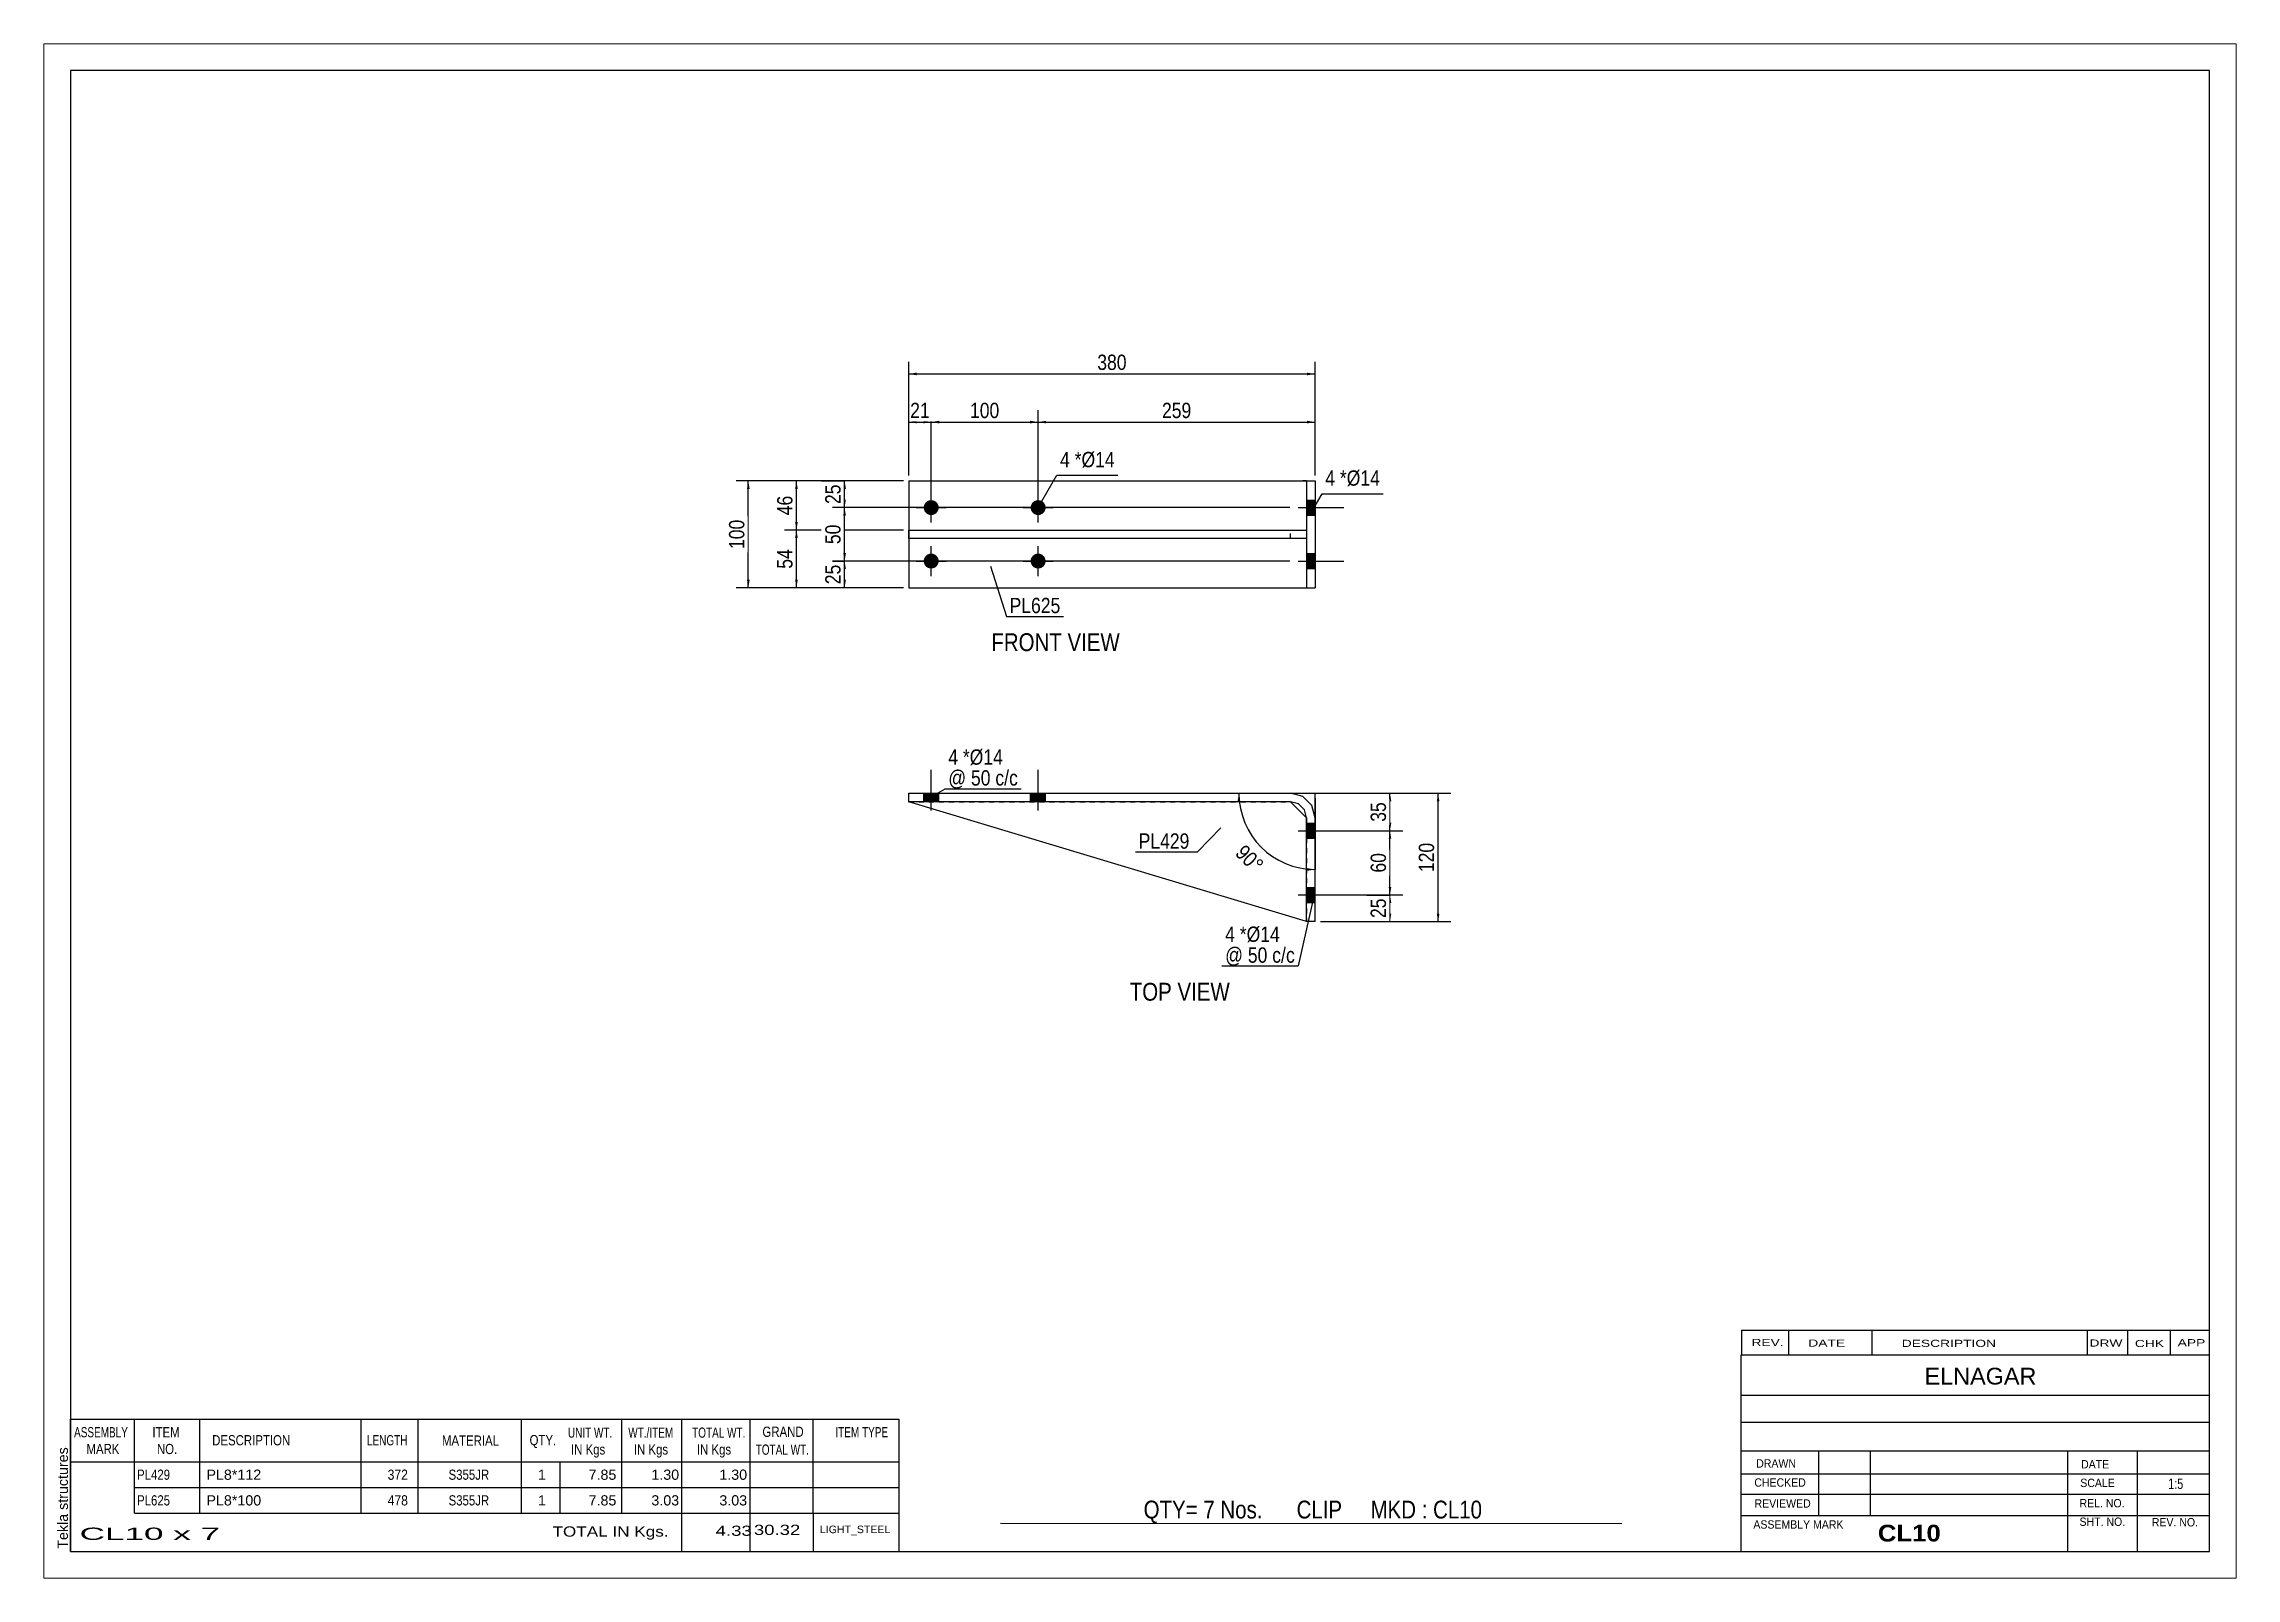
# Paper-space layout 'Layout1' of a CAD drawing. Header units: millimetres. Extents: x 0 to 410, y 0 to 287.
# The model-space entities are those that its viewports show. They can reach past a viewport. Long polylines and large blocks are cut down to what shows.
import ezdxf

# ---------------------------------------------------------------- set-up
doc = ezdxf.new("R2010")
doc.units = ezdxf.units.MM
doc.linetypes.add('DXK_LINE_DOT1', pattern=[1.8814, 0.9407, -0.9407])
doc.layers.add('Viewport layer', color=7, linetype='Continuous', plot=False)
doc.styles.add('Arial', font='ARIAL.TTF', dxfattribs={"height": 0.2})
doc.styles.add('Arial Bold', font='ARIALBD.TTF', dxfattribs={"height": 0.2})
doc.styles.add('Arial Narrow', font='ARIALN.TTF', dxfattribs={"height": 0.2})

# ---------------------------------------------------------------- blocks, each defined once
blk = doc.blocks.new('Unknown-629049826-1215')
at = {"color": 5, "linetype": 'Continuous'}
for p, q in [((405, 282), (5, 282)), ((5, 282), (5, 5)), ((405, 5), (405, 282)), ((5, 5), (405, 5))]:
    blk.add_line(p, q, dxfattribs=at)
at = {"color": 174, "linetype": 'Continuous', "style": 'Arial'}
blk.add_text('Tekla structures', height=1.9102, rotation=90, dxfattribs=at).set_placement((4.5, 5.5))
blk = doc.blocks.new('Unknown-629049826-11 - 1396')
at = {"color": 0, "linetype": 'Continuous'}
blk.add_wipeout([(201.27, 173.41), (201.27, 176.91), (177.2, 176.91), (177.2, 173.41)], dxfattribs=at)
at = {"color": 96, "linetype": 'Continuous', "style": 'Arial Narrow'}
blk.add_text('FRONT VIEW', height=3.34, dxfattribs=at).set_placement((177.2, 173.41))
blk = doc.blocks.new('Unknown-629049826-12 - 1236')
at = {"color": 0, "linetype": 'Continuous'}
blk.add_wipeout([(221.82, 108.02), (221.82, 111.52), (203.08, 111.52), (203.08, 108.02)], dxfattribs=at)
at = {"color": 96, "linetype": 'Continuous', "style": 'Arial Narrow'}
blk.add_text('TOP VIEW', height=3.34, dxfattribs=at).set_placement((203.08, 108.02))
blk = doc.blocks.new('Part-629049826-1414 - 1396')
at = {"color": 2, "linetype": 'Continuous'}
for p, q in [((161.75, 205.25), (161.75, 185.25)), ((161.75, 205.25), (233.15, 205.25)), ((233.15, 205.25), (236.15, 205.25)), ((236.15, 205.25), (236.15, 185.25)), ((236.15, 205.25), (237.75, 205.25)), ((237.75, 205.25), (237.75, 185.25)), ((161.75, 185.25), (237.75, 185.25))]:
    blk.add_line(p, q, dxfattribs=at)
at = {"color": 7, "linetype": 'DXK_LINE_DOT1'}
blk.add_line((236.15, 205.25), (235.45, 205.25), dxfattribs=at)
blk = doc.blocks.new('Part-629049826-1398 - 1396')
at = {"color": 2, "linetype": 'Continuous'}
for p, q in [((161.75, 194.45), (161.75, 196.05)), ((161.75, 196.05), (236.15, 196.05)), ((236.15, 194.45), (161.75, 194.45)), ((236.15, 196.05), (236.15, 194.45))]:
    blk.add_line(p, q, dxfattribs=at)
at = {"color": 7, "linetype": 'DXK_LINE_DOT1'}
blk.add_line((233.15, 194.45), (233.15, 196.05), dxfattribs=at)
blk = doc.blocks.new('Bolt-629049826-1450 - 1396')
at = {"linetype": 'Continuous'}
for points in [[(236.15, 201.65), (236.15, 198.85), (237.75, 198.85), (237.75, 201.65)], [(236.15, 201.65), (236.15, 198.85), (237.75, 198.85), (237.75, 201.65)], [(236.15, 191.65), (236.15, 188.85), (237.75, 188.85), (237.75, 191.65)], [(236.15, 191.65), (236.15, 188.85), (237.75, 188.85), (237.75, 191.65)]]:
    blk.add_hatch(color=3, dxfattribs=at).paths.add_polyline_path(points)
at = {"color": 3, "linetype": 'Continuous'}
for p, q in [((236.15, 201.65), (237.75, 201.65)), ((236.15, 201.65), (237.75, 201.65)), ((234.55, 200.25), (243.15, 200.25)), ((234.55, 200.25), (243.15, 200.25)), ((236.15, 198.85), (237.75, 198.85)), ((236.15, 198.85), (237.75, 198.85)), ((234.55, 190.25), (243.15, 190.25)), ((234.55, 190.25), (243.15, 190.25)), ((236.15, 191.65), (237.75, 191.65)), ((236.15, 191.65), (237.75, 191.65)), ((236.15, 188.85), (237.75, 188.85)), ((236.15, 188.85), (237.75, 188.85))]:
    blk.add_line(p, q, dxfattribs=at)
blk = doc.blocks.new('Bolt-629049826-1455 - 1396')
at = {"linetype": 'Continuous'}
for points in [[(165.95, 201.65, -1), (165.95, 198.85, -1)], [(185.95, 201.65, -1), (185.95, 198.85, -1)], [(165.95, 191.65, -1), (165.95, 188.85, -1)], [(185.95, 191.65, -1), (185.95, 188.85, -1)]]:
    blk.add_hatch(color=3, dxfattribs=at).paths.add_polyline_path(points)
at = {"color": 3, "linetype": 'Continuous'}
for p, q in [((165.95, 197.45), (165.95, 203.05)), ((185.95, 197.45), (185.95, 203.05)), ((163.15, 200.25), (168.75, 200.25)), ((183.15, 200.25), (188.75, 200.25)), ((165.95, 187.45), (165.95, 193.05)), ((185.95, 187.45), (185.95, 193.05)), ((163.15, 190.25), (168.75, 190.25)), ((183.15, 190.25), (188.75, 190.25))]:
    blk.add_line(p, q, dxfattribs=at)
blk = doc.blocks.new('Part-629049826-1261 - 1236')
at = {"color": 2, "linetype": 'Continuous'}
for p, q in [((236.15, 122.81), (161.75, 145.21)), ((233.15, 145.21), (236.15, 142.21))]:
    blk.add_line(p, q, dxfattribs=at)
at = {"color": 7, "linetype": 'DXK_LINE_DOT1'}
for p, q in [((161.75, 145.21), (233.15, 145.21)), ((236.15, 142.21), (236.15, 122.81))]:
    blk.add_line(p, q, dxfattribs=at)
blk = doc.blocks.new('Part-629049826-1262 - 1236')
at = {"color": 2, "linetype": 'Continuous'}
for p, q in [((161.75, 145.21), (161.75, 146.81)), ((161.75, 146.81), (233.15, 146.81)), ((233.15, 145.21), (161.75, 145.21)), ((235.45, 146.2), (233.15, 146.81)), ((234.65, 144.81), (233.15, 145.21)), ((235.75, 143.71), (234.65, 144.81)), ((237.13, 144.51), (235.45, 146.2)), ((236.15, 142.21), (235.75, 143.71)), ((237.75, 142.21), (237.13, 144.51)), ((236.15, 122.81), (236.15, 142.21)), ((237.75, 122.81), (237.75, 142.21)), ((237.75, 122.81), (236.15, 122.81))]:
    blk.add_line(p, q, dxfattribs=at)
blk = doc.blocks.new('Bolt-629049826-1299 - 1236')
at = {"linetype": 'Continuous'}
for points in [[(237.75, 138.41), (237.75, 141.21), (236.15, 141.21), (236.15, 138.41)], [(237.75, 138.41), (237.75, 141.21), (236.15, 141.21), (236.15, 138.41)], [(237.75, 126.41), (237.75, 129.21), (236.15, 129.21), (236.15, 126.41)], [(237.75, 126.41), (237.75, 129.21), (236.15, 129.21), (236.15, 126.41)]]:
    blk.add_hatch(color=3, dxfattribs=at).paths.add_polyline_path(points)
at = {"color": 3, "linetype": 'Continuous'}
for p, q in [((234.55, 139.81), (243.15, 139.81)), ((234.55, 139.81), (243.15, 139.81)), ((236.15, 141.21), (237.75, 141.21)), ((236.15, 141.21), (237.75, 141.21)), ((236.15, 138.41), (237.75, 138.41)), ((236.15, 138.41), (237.75, 138.41)), ((234.55, 127.81), (243.15, 127.81)), ((234.55, 127.81), (243.15, 127.81)), ((236.15, 129.21), (237.75, 129.21)), ((236.15, 129.21), (237.75, 129.21)), ((236.15, 126.41), (237.75, 126.41)), ((236.15, 126.41), (237.75, 126.41))]:
    blk.add_line(p, q, dxfattribs=at)
blk = doc.blocks.new('Bolt-629049826-1304 - 1236')
at = {"linetype": 'Continuous'}
for points in [[(167.35, 146.81), (164.55, 146.81), (164.55, 145.21), (167.35, 145.21)], [(167.35, 146.81), (164.55, 146.81), (164.55, 145.21), (167.35, 145.21)], [(187.35, 146.81), (184.55, 146.81), (184.55, 145.21), (187.35, 145.21)], [(187.35, 146.81), (184.55, 146.81), (184.55, 145.21), (187.35, 145.21)]]:
    blk.add_hatch(color=3, dxfattribs=at).paths.add_polyline_path(points)
at = {"color": 3, "linetype": 'Continuous'}
for p, q in [((165.95, 143.61), (165.95, 151.21)), ((165.95, 143.61), (165.95, 151.21)), ((185.95, 143.61), (185.95, 151.21)), ((185.95, 143.61), (185.95, 151.21)), ((164.55, 145.21), (164.55, 146.81)), ((164.55, 145.21), (164.55, 146.81)), ((167.35, 145.21), (167.35, 146.81)), ((167.35, 145.21), (167.35, 146.81)), ((184.55, 145.21), (184.55, 146.81)), ((184.55, 145.21), (184.55, 146.81)), ((187.35, 145.21), (187.35, 146.81)), ((187.35, 145.21), (187.35, 146.81))]:
    blk.add_line(p, q, dxfattribs=at)
blk = doc.blocks.new('StraightDimension-629049826-1457 - 1396')
at = {"linetype": 'Continuous'}
for points in [[(149.5, 203.75), (149.75, 205.25), (150, 203.75)], [(150, 201.75), (149.75, 200.25), (149.5, 201.75)]]:
    blk.add_hatch(color=7, dxfattribs=at).paths.add_polyline_path(points)
at = {"color": 7, "linetype": 'Continuous'}
for p, q in [((160.75, 205.25), (147.5, 205.25)), ((149.75, 200.25), (149.75, 205.25)), ((233.05, 200.25), (147.5, 200.25))]:
    blk.add_line(p, q, dxfattribs=at)
at = {"color": 0}
blk.add_wipeout([(149.6, 205.18), (145.4, 205.18), (145.4, 200.32), (149.6, 200.32)], dxfattribs=at)
at = {"color": 3, "style": 'Arial Narrow'}
blk.add_text('25', height=2.863, rotation=90.0002, dxfattribs=at).set_placement((149, 200.92))
blk = doc.blocks.new('StraightDimension-629049826-1475 - 1396')
at = {"linetype": 'Continuous'}
for points in [[(149.5, 188.75), (149.75, 190.25), (150, 188.75)], [(150, 186.75), (149.75, 185.25), (149.5, 186.75)]]:
    blk.add_hatch(color=7, dxfattribs=at).paths.add_polyline_path(points)
at = {"color": 7, "linetype": 'Continuous'}
for p, q in [((233.05, 190.25), (147.5, 190.25)), ((149.75, 185.25), (149.75, 190.25)), ((160.75, 185.25), (147.5, 185.25))]:
    blk.add_line(p, q, dxfattribs=at)
at = {"color": 0}
blk.add_wipeout([(149.6, 190.18), (145.4, 190.18), (145.4, 185.32), (149.6, 185.32)], dxfattribs=at)
at = {"color": 3, "style": 'Arial Narrow'}
blk.add_text('25', height=2.863, rotation=90.0002, dxfattribs=at).set_placement((149, 185.92))
blk = doc.blocks.new('StraightDimension-629049826-1492 - 1396')
at = {"linetype": 'Continuous'}
for points in [[(140.5, 203.75), (140.75, 205.25), (141, 203.75)], [(141, 197.55), (140.75, 196.05), (140.5, 197.55)]]:
    blk.add_hatch(color=7, dxfattribs=at).paths.add_polyline_path(points)
at = {"color": 7, "linetype": 'Continuous'}
for p, q in [((160.75, 205.25), (138.5, 205.25)), ((140.75, 196.05), (140.75, 205.25)), ((160.75, 196.05), (138.5, 196.05))]:
    blk.add_line(p, q, dxfattribs=at)
at = {"color": 0}
blk.add_wipeout([(140.6, 203.08), (136.4, 203.08), (136.4, 198.22), (140.6, 198.22)], dxfattribs=at)
at = {"color": 3, "style": 'Arial Narrow'}
blk.add_text('46', height=2.863, rotation=90.0002, dxfattribs=at).set_placement((140, 198.82))
blk = doc.blocks.new('StraightDimension-629049826-1502 - 1396')
at = {"linetype": 'Continuous'}
for points in [[(140.5, 194.55), (140.75, 196.05), (141, 194.55)], [(141, 186.75), (140.75, 185.25), (140.5, 186.75)]]:
    blk.add_hatch(color=7, dxfattribs=at).paths.add_polyline_path(points)
at = {"color": 7, "linetype": 'Continuous'}
for p, q in [((160.75, 196.05), (138.5, 196.05)), ((140.75, 185.25), (140.75, 196.05)), ((160.75, 185.25), (138.5, 185.25))]:
    blk.add_line(p, q, dxfattribs=at)
at = {"color": 0}
blk.add_wipeout([(140.6, 193.08), (136.4, 193.08), (136.4, 188.22), (140.6, 188.22)], dxfattribs=at)
at = {"color": 3, "style": 'Arial Narrow'}
blk.add_text('54', height=2.863, rotation=90.0002, dxfattribs=at).set_placement((140, 188.82))
blk = doc.blocks.new('StraightDimension-629049826-1511 - 1396')
at = {"linetype": 'Continuous'}
for points in [[(131.5, 203.75), (131.75, 205.25), (132, 203.75)], [(132, 186.75), (131.75, 185.25), (131.5, 186.75)]]:
    blk.add_hatch(color=7, dxfattribs=at).paths.add_polyline_path(points)
at = {"color": 7, "linetype": 'Continuous'}
for p, q in [((160.75, 205.25), (129.5, 205.25)), ((131.75, 185.25), (131.75, 205.25)), ((160.75, 185.25), (129.5, 185.25))]:
    blk.add_line(p, q, dxfattribs=at)
at = {"color": 0}
blk.add_wipeout([(131.6, 198.59), (127.4, 198.59), (127.4, 191.91), (131.6, 191.91)], dxfattribs=at)
at = {"color": 3, "style": 'Arial Narrow'}
blk.add_text('100', height=2.863, rotation=90.0002, dxfattribs=at).set_placement((131, 192.51))
blk = doc.blocks.new('StraightDimension-629049826-1522 - 1396')
at = {"linetype": 'Continuous'}
for points in [[(187.45, 216), (185.95, 216.25), (187.45, 216.5)], [(236.25, 216.5), (237.75, 216.25), (236.25, 216)]]:
    blk.add_hatch(color=7, dxfattribs=at).paths.add_polyline_path(points)
at = {"color": 7, "linetype": 'Continuous'}
for p, q in [((185.95, 201.25), (185.95, 218.5)), ((237.75, 206.25), (237.75, 218.5)), ((185.95, 216.25), (237.75, 216.25))]:
    blk.add_line(p, q, dxfattribs=at)
at = {"color": 0}
blk.add_wipeout([(215.19, 216.4), (215.19, 220.6), (208.51, 220.6), (208.51, 216.4)], dxfattribs=at)
at = {"color": 3, "style": 'Arial Narrow'}
blk.add_text('259', height=2.863, dxfattribs=at).set_placement((209.11, 217))
blk = doc.blocks.new('StraightDimension-629049826-1532 - 1396')
at = {"linetype": 'Continuous'}
for points in [[(167.45, 216), (165.95, 216.25), (167.45, 216.5)], [(184.45, 216.5), (185.95, 216.25), (184.45, 216)]]:
    blk.add_hatch(color=7, dxfattribs=at).paths.add_polyline_path(points)
at = {"color": 7, "linetype": 'Continuous'}
for p, q in [((165.95, 201.25), (165.95, 218.5)), ((185.95, 201.25), (185.95, 218.5)), ((165.95, 216.25), (185.95, 216.25))]:
    blk.add_line(p, q, dxfattribs=at)
at = {"color": 0}
blk.add_wipeout([(179.29, 216.4), (179.29, 220.6), (172.61, 220.6), (172.61, 216.4)], dxfattribs=at)
at = {"color": 3, "style": 'Arial Narrow'}
blk.add_text('100', height=2.863, dxfattribs=at).set_placement((173.21, 217))
blk = doc.blocks.new('StraightDimension-629049826-1542 - 1396')
at = {"linetype": 'Continuous'}
for points in [[(163.25, 216), (161.75, 216.25), (163.25, 216.5)], [(164.45, 216.5), (165.95, 216.25), (164.45, 216)]]:
    blk.add_hatch(color=7, dxfattribs=at).paths.add_polyline_path(points)
at = {"color": 7, "linetype": 'Continuous'}
for p, q in [((161.75, 206.25), (161.75, 218.5)), ((165.95, 201.25), (165.95, 218.5)), ((161.75, 216.25), (165.95, 216.25))]:
    blk.add_line(p, q, dxfattribs=at)
at = {"color": 0}
blk.add_wipeout([(166.28, 216.4), (166.28, 220.6), (161.42, 220.6), (161.42, 216.4)], dxfattribs=at)
at = {"color": 3, "style": 'Arial Narrow'}
blk.add_text('21', height=2.863, dxfattribs=at).set_placement((162.02, 217))
blk = doc.blocks.new('StraightDimension-629049826-1553 - 1396')
at = {"linetype": 'Continuous'}
for points in [[(163.25, 225), (161.75, 225.25), (163.25, 225.5)], [(236.25, 225.5), (237.75, 225.25), (236.25, 225)]]:
    blk.add_hatch(color=7, dxfattribs=at).paths.add_polyline_path(points)
at = {"color": 7, "linetype": 'Continuous'}
for p, q in [((161.75, 206.25), (161.75, 227.5)), ((237.75, 206.25), (237.75, 227.5)), ((161.75, 225.25), (237.75, 225.25))]:
    blk.add_line(p, q, dxfattribs=at)
at = {"color": 0}
blk.add_wipeout([(203.09, 225.4), (203.09, 229.6), (196.41, 229.6), (196.41, 225.4)], dxfattribs=at)
at = {"color": 3, "style": 'Arial Narrow'}
blk.add_text('380', height=2.863, dxfattribs=at).set_placement((197.01, 226))
blk = doc.blocks.new('StraightDimension-629049826-1610 - 1396')
at = {"linetype": 'Continuous'}
for points in [[(149.5, 198.75), (149.75, 200.25), (150, 198.75)], [(150, 191.75), (149.75, 190.25), (149.5, 191.75)]]:
    blk.add_hatch(color=7, dxfattribs=at).paths.add_polyline_path(points)
at = {"color": 7, "linetype": 'Continuous'}
for p, q in [((233.05, 200.25), (147.5, 200.25)), ((149.75, 190.25), (149.75, 200.25)), ((233.05, 190.25), (147.5, 190.25))]:
    blk.add_line(p, q, dxfattribs=at)
at = {"color": 0}
blk.add_wipeout([(149.6, 197.68), (145.4, 197.68), (145.4, 192.82), (149.6, 192.82)], dxfattribs=at)
at = {"color": 3, "style": 'Arial Narrow'}
blk.add_text('50', height=2.863, rotation=90.0002, dxfattribs=at).set_placement((149, 193.42))
blk = doc.blocks.new('AngleDimension-629049826-1306 - 1236')
at = {"linetype": 'Continuous'}
for points in [[(223.25, 145.31), (223.5, 146.81), (223.75, 145.31)], [(236.25, 132.81), (237.75, 132.56), (236.25, 132.31)]]:
    blk.add_hatch(color=7, dxfattribs=at).paths.add_polyline_path(points)
at = {"color": 7, "linetype": 'Continuous'}
for p, q in [((223.5, 146.81), (237.75, 146.81)), ((237.75, 132.56), (237.75, 146.81)), ((237.75, 145.81), (237.75, 132.56))]:
    blk.add_line(p, q, dxfattribs=at)
blk.add_arc((237.75, 146.81), 14.25, 180, 270, dxfattribs=at)
at = {"color": 0}
blk.add_wipeout([(226.35, 130.85), (229.32, 133.82), (224.75, 138.38), (221.78, 135.41)], dxfattribs=at)
at = {"color": 3, "style": 'Arial Narrow'}
blk.add_text('90°', height=2.863, rotation=-45.0001, dxfattribs=at).set_placement((222.63, 135.41))
blk = doc.blocks.new('StraightDimension-629049826-1313 - 1236')
at = {"linetype": 'Continuous'}
for points in [[(251.5, 145.31), (251.75, 146.81), (252, 145.31)], [(252, 141.31), (251.75, 139.81), (251.5, 141.31)]]:
    blk.add_hatch(color=7, dxfattribs=at).paths.add_polyline_path(points)
at = {"color": 7, "linetype": 'Continuous'}
for p, q in [((234.15, 146.81), (254.15, 146.81)), ((251.75, 139.81), (251.75, 146.81)), ((242.05, 139.81), (254.15, 139.81))]:
    blk.add_line(p, q, dxfattribs=at)
at = {"color": 0}
blk.add_wipeout([(251.6, 145.74), (247.4, 145.74), (247.4, 140.88), (251.6, 140.88)], dxfattribs=at)
at = {"color": 3, "style": 'Arial Narrow'}
blk.add_text('35', height=2.863, rotation=90.0002, dxfattribs=at).set_placement((251, 141.48))
blk = doc.blocks.new('StraightDimension-629049826-1348 - 1236')
at = {"linetype": 'Continuous'}
for points in [[(251.5, 126.31), (251.75, 127.81), (252, 126.31)], [(252, 124.31), (251.75, 122.81), (251.5, 124.31)]]:
    blk.add_hatch(color=7, dxfattribs=at).paths.add_polyline_path(points)
at = {"color": 7, "linetype": 'Continuous'}
for p, q in [((242.05, 127.81), (254.15, 127.81)), ((251.75, 122.81), (251.75, 127.81)), ((238.75, 122.81), (254.15, 122.81))]:
    blk.add_line(p, q, dxfattribs=at)
at = {"color": 0}
blk.add_wipeout([(251.6, 127.74), (247.4, 127.74), (247.4, 122.88), (251.6, 122.88)], dxfattribs=at)
at = {"color": 3, "style": 'Arial Narrow'}
blk.add_text('25', height=2.863, rotation=90.0002, dxfattribs=at).set_placement((251, 123.48))
blk = doc.blocks.new('StraightDimension-629049826-1367 - 1236')
at = {"linetype": 'Continuous'}
for points in [[(260.5, 145.31), (260.75, 146.81), (261, 145.31)], [(261, 124.31), (260.75, 122.81), (260.5, 124.31)]]:
    blk.add_hatch(color=7, dxfattribs=at).paths.add_polyline_path(points)
at = {"color": 7, "linetype": 'Continuous'}
for p, q in [((234.15, 146.81), (263.15, 146.81)), ((260.75, 122.81), (260.75, 146.81)), ((238.75, 122.81), (263.15, 122.81))]:
    blk.add_line(p, q, dxfattribs=at)
at = {"color": 0}
blk.add_wipeout([(260.6, 138.15), (256.4, 138.15), (256.4, 131.47), (260.6, 131.47)], dxfattribs=at)
at = {"color": 3, "style": 'Arial Narrow'}
blk.add_text('120', height=2.863, rotation=90.0002, dxfattribs=at).set_placement((260, 132.07))
blk = doc.blocks.new('StraightDimension-629049826-1578 - 1236')
at = {"linetype": 'Continuous'}
for points in [[(251.5, 138.31), (251.75, 139.81), (252, 138.31)], [(252, 129.31), (251.75, 127.81), (251.5, 129.31)]]:
    blk.add_hatch(color=7, dxfattribs=at).paths.add_polyline_path(points)
at = {"color": 7, "linetype": 'Continuous'}
for p, q in [((242.05, 139.81), (254.15, 139.81)), ((251.75, 127.81), (251.75, 139.81)), ((242.05, 127.81), (254.15, 127.81))]:
    blk.add_line(p, q, dxfattribs=at)
at = {"color": 0}
blk.add_wipeout([(251.6, 136.24), (247.4, 136.24), (247.4, 131.38), (251.6, 131.38)], dxfattribs=at)
at = {"color": 3, "style": 'Arial Narrow'}
blk.add_text('60', height=2.863, rotation=90.0002, dxfattribs=at).set_placement((251, 131.98))
blk = doc.blocks.new('CBS_BOM-629049826-1653')
at = {"color": 7, "linetype": 'Continuous'}
for p, q in [((4.97, 21.77), (4.97, 29.77)), ((4.97, 29.77), (159.89, 29.77)), ((16.97, 21.77), (16.97, 29.77)), ((29.16, 21.77), (29.16, 29.77)), ((59.32, 21.77), (59.32, 29.77)), ((70, 21.77), (70, 29.77)), ((89.32, 21.77), (89.32, 29.77)), ((108.12, 21.77), (108.12, 29.77)), ((119.33, 21.77), (119.33, 29.77)), ((132.12, 21.77), (132.12, 29.77)), ((143.87, 21.77), (143.87, 29.77)), ((159.89, 29.76), (159.89, 21.78)), ((4.97, 21.77), (159.89, 21.77)), ((4.97, 16.97), (4.97, 21.77)), ((16.97, 16.97), (16.97, 21.77)), ((29.16, 16.97), (29.16, 21.77)), ((59.32, 16.97), (59.32, 21.77)), ((70, 16.97), (70, 21.77)), ((89.32, 16.97), (89.32, 21.77)), ((96.58, 16.97), (96.58, 21.77)), ((108.12, 16.97), (108.12, 21.77)), ((119.33, 16.97), (119.33, 21.77)), ((132.12, 16.97), (132.12, 21.77)), ((143.89, 16.97), (143.89, 21.77)), ((159.89, 21.76), (159.89, 16.97)), ((4.97, 12.17), (4.97, 16.97)), ((16.97, 16.97), (159.89, 16.97)), ((16.97, 12.17), (16.97, 16.97)), ((29.16, 12.17), (29.16, 16.97)), ((59.32, 12.17), (59.32, 16.97)), ((70, 12.17), (70, 16.97)), ((89.32, 12.17), (89.32, 16.97)), ((96.58, 12.17), (96.58, 16.97)), ((108.12, 12.17), (108.12, 16.97)), ((119.33, 12.17), (119.33, 16.97)), ((132.12, 12.17), (132.12, 16.97)), ((143.89, 12.17), (143.89, 16.97)), ((159.89, 16.96), (159.89, 12.17)), ((4.97, 4.97), (4.97, 12.15)), ((16.97, 12.17), (159.89, 12.17)), ((119.33, 4.97), (119.33, 12.15)), ((132.12, 4.97), (132.12, 12.15)), ((143.93, 4.97), (143.93, 12.15)), ((159.89, 12.17), (159.89, 4.97)), ((4.97, 4.97), (159.89, 4.97))]:
    blk.add_line(p, q, dxfattribs=at)
at = {"color": 3, "linetype": 'Continuous', "style": 'Arial'}
for s, height, width, p in [('ASSEMBLY', 1.91, 0.7, (5.65, 26.34)), ('MARK', 1.91, 0.8, (7.97, 23.21)), ('ITEM', 1.91, 0.8, (20.3, 26.34)), ('NO.', 1.91, 0.8, (21.15, 23.21)), ('DESCRIPTION', 1.9102, 0.8, (31.48, 24.84)), ('LENGTH', 1.91, 0.7, (60.43, 24.84)), ('MATERIAL', 1.91, 0.8, (74.45, 24.79)), ('QTY.', 1.91, 0.8, (90.84, 24.87)), ('UNIT WT.', 1.91, 0.7, (98.01, 26.27)), ('IN Kgs', 1.91, 0.8, (98.59, 23.13)), ('WT./ITEM', 1.91, 0.7, (109.3, 26.27)), ('IN Kgs', 1.91, 0.8, (110.34, 23.13)), ('TOTAL WT.', 1.91, 0.7, (121.24, 26.27)), ('IN Kgs', 1.91, 0.8, (122.13, 23.13)), ('TOTAL WT.', 1.91, 0.7, (133.13, 23.09)), ('GRAND', 1.91, 0.8, (134.39, 26.43)), ('ITEM TYPE', 1.91, 0.7, (148.03, 26.35))]:
    blk.add_text(s, height=height, dxfattribs=dict(at, width=width)).set_placement(p)
at = {"color": 7, "linetype": 'Continuous', "style": 'Arial'}
for s, width, p in [('PL429', 0.8, (17.43, 18.4)), ('372', 0.85, (64.3, 18.4)), ('S355JR', 0.8, (75.69, 18.4)), ('PL625', 0.8, (17.43, 13.6)), ('478', 0.85, (64.3, 13.6)), ('S355JR', 0.8, (75.69, 13.6))]:
    blk.add_text(s, height=1.91, dxfattribs=dict(at, width=width)).set_placement(p)
for s, p in [('PL8*112', (30.41, 18.4)), ('1', (92.41, 18.4)), ('7.85', (101.88, 18.4)), ('1.30', (113.62, 18.4)), ('1.30', (126.33, 18.4)), ('PL8*100', (30.41, 13.6)), ('1', (92.41, 13.6)), ('7.85', (101.88, 13.6)), ('3.03', (113.62, 13.6)), ('3.03', (126.33, 13.6))]:
    blk.add_text(s, height=1.91, dxfattribs=at).set_placement(p)
at = {"color": 6, "linetype": 'Continuous', "style": 'Arial'}
for s, height, width, p in [('CL10 x 7', 2.292, 2.05, (6.69, 7.16)), ('TOTAL IN Kgs.', 1.9102, 1.2, (95.13, 7.77)), ('4.33', 1.91, 1.3, (125.65, 7.92)), ('30.32', 1.91, 1.3, (132.79, 8.08))]:
    blk.add_text(s, height=height, dxfattribs=dict(at, width=width)).set_placement(p)
blk.add_text('LIGHT_STEEL', height=1.4135, dxfattribs=at).set_placement((145.14, 8.42))
blk = doc.blocks.new('CBS_CALLOFF-629049826-1654')
at = {"color": 7, "linetype": 'Continuous'}
blk.add_line((178.88, 10.27), (295.11, 10.25), dxfattribs=at)
at = {"color": 3, "linetype": 'Continuous', "style": 'Arial Narrow'}
blk.add_text('QTY= 7 Nos.      CLIP     MKD : CL10', height=3.3405, dxfattribs=at).set_placement((205.68, 11.16))
blk = doc.blocks.new('CBS_NAME_BLOG-629049826-1655')
at = {"color": 7, "linetype": 'Continuous'}
for p, q in [((317.41, 41.75), (404.93, 41.75)), ((317.41, 5.04), (317.41, 41.75)), ((317.41, 34.21), (404.93, 34.21)), ((317.48, 29.16), (405, 29.16)), ((317.41, 23.79), (404.93, 23.79)), ((331.93, 11.68), (331.93, 23.78)), ((341.62, 11.71), (341.62, 23.78)), ((378.53, 5.04), (378.53, 23.77)), ((391.58, 5.04), (391.58, 23.78)), ((317.42, 19.49), (405, 19.51)), ((317.41, 15.74), (404.93, 15.74)), ((317.41, 11.7), (404.93, 11.7)), ((317.41, 5), (405, 5))]:
    blk.add_line(p, q, dxfattribs=at)
at = {"color": 3, "linetype": 'Continuous', "style": 'Arial'}
blk.add_text('ELNAGAR', height=3.133, dxfattribs=at).set_placement((351.73, 36.22))
at = {"color": 3, "linetype": 'Continuous'}
for s, height, style, width, p in [('DRAWN', 1.566, 'Arial', 0.9, (320.24, 20.68)), ('DATE', 1.566, 'Arial', 0.9, (381, 20.52)), ('CHECKED', 1.566, 'Arial', 0.9, (319.89, 17.11)), ('SCALE', 1.566, 'Arial', 0.9, (380.85, 17.04)), ('1:5', 1.957, 'Arial Narrow', 0.9, (397.3, 16.68)), ('REVIEWED', 1.566, 'Arial', 0.9, (319.93, 13.19)), ('REL. NO.', 1.566, 'Arial', 0.9, (380.71, 13.24)), ('ASSEMBLY MARK', 1.5663, 'Arial', 0.9, (319.71, 9.26)), ('CL10', 3.131, 'Arial Bold', 1.1, (342.99, 6.86)), ('SHT. NO.', 1.566, 'Arial', 0.9, (380.71, 9.77)), ('REV. NO.', 1.566, 'Arial', 0.9, (394.23, 9.68))]:
    blk.add_text(s, height=height, dxfattribs=dict(at, style=style, width=width)).set_placement(p)
blk = doc.blocks.new('CBS_REVISION-629049826-1656')
at = {"color": 7, "linetype": 'Continuous'}
for p, q in [((317.49, 46.38), (404.99, 46.38)), ((317.49, 46.38), (317.49, 41.75)), ((326.29, 46.38), (326.29, 41.75)), ((341.88, 46.38), (341.88, 41.81)), ((382.14, 46.38), (382.14, 41.75)), ((389.68, 46.38), (389.68, 41.75)), ((397.63, 46.38), (397.63, 41.75)), ((317.49, 41.75), (404.99, 41.75))]:
    blk.add_line(p, q, dxfattribs=at)
at = {"color": 7, "style": 'Arial Narrow', "width": 1.7}
for s, height, p in [('REV.', 1.326, (319.35, 43.43)), ('DATE', 1.326, (329.98, 43.31)), ('DESCRIPTION', 1.3257, (347.46, 43.26)), ('DRW', 1.326, (382.57, 43.32)), ('CHK', 1.326, (391.06, 43.23)), ('APP', 1.326, (399.06, 43.38))]:
    blk.add_text(s, height=height, dxfattribs=at).set_placement(p)
blk = doc.blocks.new('Mark-629049826-1446 - 1396')
at = {"color": 0}
blk.add_wipeout([(241.48, 204.35), (241.48, 207.35), (239.65, 207.35), (239.65, 204.35)], dxfattribs=at)
blk.add_wipeout([(241.48, 204.35), (241.48, 207.35), (239.65, 207.35), (239.65, 204.35)], dxfattribs=at)
at = {"color": 7, "linetype": 'Continuous'}
blk.add_line((237.55, 200.25), (239.05, 202.85), dxfattribs=at)
at = {"color": 0}
blk.add_wipeout([(243.66, 204.35), (243.66, 207.35), (242.38, 207.35), (242.38, 204.35)], dxfattribs=at)
blk.add_wipeout([(243.66, 204.35), (243.66, 207.35), (242.38, 207.35), (242.38, 204.35)], dxfattribs=at)
at = {"color": 3, "style": 'Arial Narrow'}
blk.add_text('4', height=2.86, dxfattribs=at).set_placement((239.65, 204.35))
at = {"color": 0}
blk.add_wipeout([(249.87, 204.35), (249.87, 207.35), (243.66, 207.35), (243.66, 204.35)], dxfattribs=at)
blk.add_wipeout([(249.87, 204.35), (249.87, 207.35), (243.66, 207.35), (243.66, 204.35)], dxfattribs=at)
at = {"color": 7, "linetype": 'Continuous'}
blk.add_line((239.05, 202.85), (250.47, 202.85), dxfattribs=at)
at = {"color": 3, "style": 'Arial Narrow'}
for s, height, p in [('*', 2.86, (242.38, 204.35)), ('Ø14', 2.863, (243.66, 204.35))]:
    blk.add_text(s, height=height, dxfattribs=at).set_placement(p)
blk = doc.blocks.new('Mark-629049826-1410 - 1396')
at = {"color": 0}
blk.add_wipeout([(190.11, 180.51), (190.11, 183.51), (180.61, 183.51), (180.61, 180.51)], dxfattribs=at)
blk.add_wipeout([(190.11, 180.51), (190.11, 183.51), (180.61, 183.51), (180.61, 180.51)], dxfattribs=at)
at = {"color": 7, "linetype": 'Continuous'}
for p, q in [((177.01, 189.31), (180.01, 179.91)), ((180.01, 179.91), (190.71, 179.91))]:
    blk.add_line(p, q, dxfattribs=at)
at = {"color": 3, "style": 'Arial Narrow'}
blk.add_text('PL625', height=2.863, dxfattribs=at).set_placement((180.61, 180.51))
blk = doc.blocks.new('Mark-629049826-1451 - 1396')
at = {"color": 0}
blk.add_wipeout([(191.88, 207.81), (191.88, 210.81), (190.05, 210.81), (190.05, 207.81)], dxfattribs=at)
blk.add_wipeout([(191.88, 207.81), (191.88, 210.81), (190.05, 210.81), (190.05, 207.81)], dxfattribs=at)
at = {"color": 7, "linetype": 'Continuous'}
blk.add_line((185.95, 200.25), (189.45, 206.31), dxfattribs=at)
at = {"color": 0}
blk.add_wipeout([(194.06, 207.81), (194.06, 210.81), (192.78, 210.81), (192.78, 207.81)], dxfattribs=at)
blk.add_wipeout([(194.06, 207.81), (194.06, 210.81), (192.78, 210.81), (192.78, 207.81)], dxfattribs=at)
at = {"color": 3, "style": 'Arial Narrow'}
blk.add_text('4', height=2.86, dxfattribs=at).set_placement((190.05, 207.81))
at = {"color": 0}
blk.add_wipeout([(200.27, 207.81), (200.27, 210.81), (194.06, 210.81), (194.06, 207.81)], dxfattribs=at)
blk.add_wipeout([(200.27, 207.81), (200.27, 210.81), (194.06, 210.81), (194.06, 207.81)], dxfattribs=at)
at = {"color": 7, "linetype": 'Continuous'}
blk.add_line((189.45, 206.31), (200.87, 206.31), dxfattribs=at)
at = {"color": 3, "style": 'Arial Narrow'}
for s, height, p in [('*', 2.86, (192.78, 207.81)), ('Ø14', 2.863, (194.06, 207.81))]:
    blk.add_text(s, height=height, dxfattribs=at).set_placement(p)
blk = doc.blocks.new('Mark-629049826-1295 - 1236')
at = {"color": 0}
blk.add_wipeout([(222.76, 119.02), (222.76, 122.02), (220.93, 122.02), (220.93, 119.02)], dxfattribs=at)
blk.add_wipeout([(222.76, 119.02), (222.76, 122.02), (220.93, 122.02), (220.93, 119.02)], dxfattribs=at)
blk.add_wipeout([(224.94, 119.02), (224.94, 122.02), (223.66, 122.02), (223.66, 119.02)], dxfattribs=at)
blk.add_wipeout([(224.94, 119.02), (224.94, 122.02), (223.66, 122.02), (223.66, 119.02)], dxfattribs=at)
blk.add_wipeout([(231.15, 119.02), (231.15, 122.02), (224.94, 122.02), (224.94, 119.02)], dxfattribs=at)
blk.add_wipeout([(231.15, 119.02), (231.15, 122.02), (224.94, 122.02), (224.94, 119.02)], dxfattribs=at)
at = {"color": 3, "style": 'Arial Narrow'}
blk.add_text('*', height=2.86, dxfattribs=at).set_placement((223.66, 119.02))
at = {"color": 0}
blk.add_wipeout([(233.95, 115.12), (233.95, 118.12), (220.93, 118.12), (220.93, 115.12)], dxfattribs=at)
blk.add_wipeout([(233.95, 115.12), (233.95, 118.12), (220.93, 118.12), (220.93, 115.12)], dxfattribs=at)
at = {"color": 7, "linetype": 'Continuous'}
for p in [(237.55, 127.81), (220.33, 114.52)]:
    blk.add_line(p, (234.55, 114.52), dxfattribs=at)
at = {"color": 3, "style": 'Arial Narrow'}
for s, height, p in [('4', 2.86, (220.93, 119.02)), ('Ø14', 2.863, (224.94, 119.02)), ('@ 50 c/', 2.863, (220.93, 115.12)), ('c', 2.86, (232.31, 115.12))]:
    blk.add_text(s, height=height, dxfattribs=at).set_placement(p)
blk = doc.blocks.new('Mark-629049826-1256 - 1236')
at = {"color": 0}
blk.add_wipeout([(214.25, 136.45), (214.25, 139.45), (204.75, 139.45), (204.75, 136.45)], dxfattribs=at)
blk.add_wipeout([(214.25, 136.45), (214.25, 139.45), (204.75, 139.45), (204.75, 136.45)], dxfattribs=at)
at = {"color": 7, "linetype": 'Continuous'}
for p in [(220.13, 140.35), (204.15, 135.85)]:
    blk.add_line(p, (215.75, 135.85), dxfattribs=at)
at = {"color": 3, "style": 'Arial Narrow'}
blk.add_text('PL429', height=2.863, dxfattribs=at).set_placement((204.75, 136.45))
blk = doc.blocks.new('Mark-629049826-1300 - 1236')
at = {"color": 0}
blk.add_wipeout([(170.98, 152.16), (170.98, 155.16), (169.15, 155.16), (169.15, 152.16)], dxfattribs=at)
blk.add_wipeout([(170.98, 152.16), (170.98, 155.16), (169.15, 155.16), (169.15, 152.16)], dxfattribs=at)
blk.add_wipeout([(173.15, 152.16), (173.15, 155.16), (171.88, 155.16), (171.88, 152.16)], dxfattribs=at)
blk.add_wipeout([(173.15, 152.16), (173.15, 155.16), (171.88, 155.16), (171.88, 152.16)], dxfattribs=at)
blk.add_wipeout([(179.37, 152.16), (179.37, 155.16), (173.15, 155.16), (173.15, 152.16)], dxfattribs=at)
blk.add_wipeout([(179.37, 152.16), (179.37, 155.16), (173.15, 155.16), (173.15, 152.16)], dxfattribs=at)
at = {"color": 3, "style": 'Arial Narrow'}
blk.add_text('*', height=2.86, dxfattribs=at).set_placement((171.88, 152.16))
at = {"color": 0}
blk.add_wipeout([(182.17, 148.26), (182.17, 151.26), (169.15, 151.26), (169.15, 148.26)], dxfattribs=at)
blk.add_wipeout([(182.17, 148.26), (182.17, 151.26), (169.15, 151.26), (169.15, 148.26)], dxfattribs=at)
at = {"color": 7, "linetype": 'Continuous'}
for p, q in [((165.95, 146.16), (168.55, 147.66)), ((168.55, 147.66), (182.77, 147.66))]:
    blk.add_line(p, q, dxfattribs=at)
at = {"color": 3, "style": 'Arial Narrow'}
for s, height, p in [('4', 2.86, (169.15, 152.16)), ('Ø14', 2.863, (173.15, 152.16)), ('@ 50 c/', 2.863, (169.15, 148.26)), ('c', 2.86, (180.52, 148.26))]:
    blk.add_text(s, height=height, dxfattribs=at).set_placement(p)

msp = doc.modelspace()

# ---------------------------------------------------------------- block references
for name in ['Unknown-629049826-1215', 'Part-629049826-1414 - 1396', 'Bolt-629049826-1455 - 1396', 'Bolt-629049826-1450 - 1396', 'Part-629049826-1398 - 1396', 'Bolt-629049826-1304 - 1236', 'Part-629049826-1262 - 1236', 'Part-629049826-1261 - 1236', 'Bolt-629049826-1299 - 1236', 'CBS_REVISION-629049826-1656', 'CBS_NAME_BLOG-629049826-1655', 'CBS_BOM-629049826-1653', 'CBS_CALLOFF-629049826-1654']:
    msp.add_blockref(name, (0, 0))

# ---------------------------------------------------------------- next in the draw order: block references
for name in ['StraightDimension-629049826-1457 - 1396', 'StraightDimension-629049826-1475 - 1396', 'Unknown-629049826-11 - 1396', 'Mark-629049826-1300 - 1236', 'AngleDimension-629049826-1306 - 1236', 'StraightDimension-629049826-1348 - 1236', 'Unknown-629049826-12 - 1236']:
    msp.add_blockref(name, (0, 0))

# ---------------------------------------------------------------- next in the draw order: block references
for name in ['StraightDimension-629049826-1522 - 1396', 'StraightDimension-629049826-1492 - 1396', 'StraightDimension-629049826-1313 - 1236', 'Mark-629049826-1256 - 1236']:
    msp.add_blockref(name, (0, 0))

# ---------------------------------------------------------------- next in the draw order: block references
for name in ['StraightDimension-629049826-1532 - 1396', 'StraightDimension-629049826-1502 - 1396', 'StraightDimension-629049826-1367 - 1236']:
    msp.add_blockref(name, (0, 0))

# ---------------------------------------------------------------- next in the draw order: block references
for name in ['StraightDimension-629049826-1511 - 1396', 'StraightDimension-629049826-1578 - 1236', 'Mark-629049826-1295 - 1236']:
    msp.add_blockref(name, (0, 0))

# ---------------------------------------------------------------- next in the draw order: block references
msp.add_blockref('StraightDimension-629049826-1542 - 1396', (0, 0))

# ---------------------------------------------------------------- next in the draw order: block references
for name in ['StraightDimension-629049826-1553 - 1396', 'StraightDimension-629049826-1610 - 1396']:
    msp.add_blockref(name, (0, 0))

# ---------------------------------------------------------------- next in the draw order: block references
for name in ['Mark-629049826-1451 - 1396', 'Mark-629049826-1446 - 1396', 'Mark-629049826-1410 - 1396']:
    msp.add_blockref(name, (0, 0))

psp = doc.layouts.get("Layout1")

# ---------------------------------------------------------------- viewports
at = {"layer": 'Viewport layer', "view_target_point": (205, 143.5)}
psp.add_viewport(center=(205, 143.5), size=(410, 287), view_center_point=(0, 0), view_height=287, dxfattribs=at)

doc.saveas('drawing.dxf')
